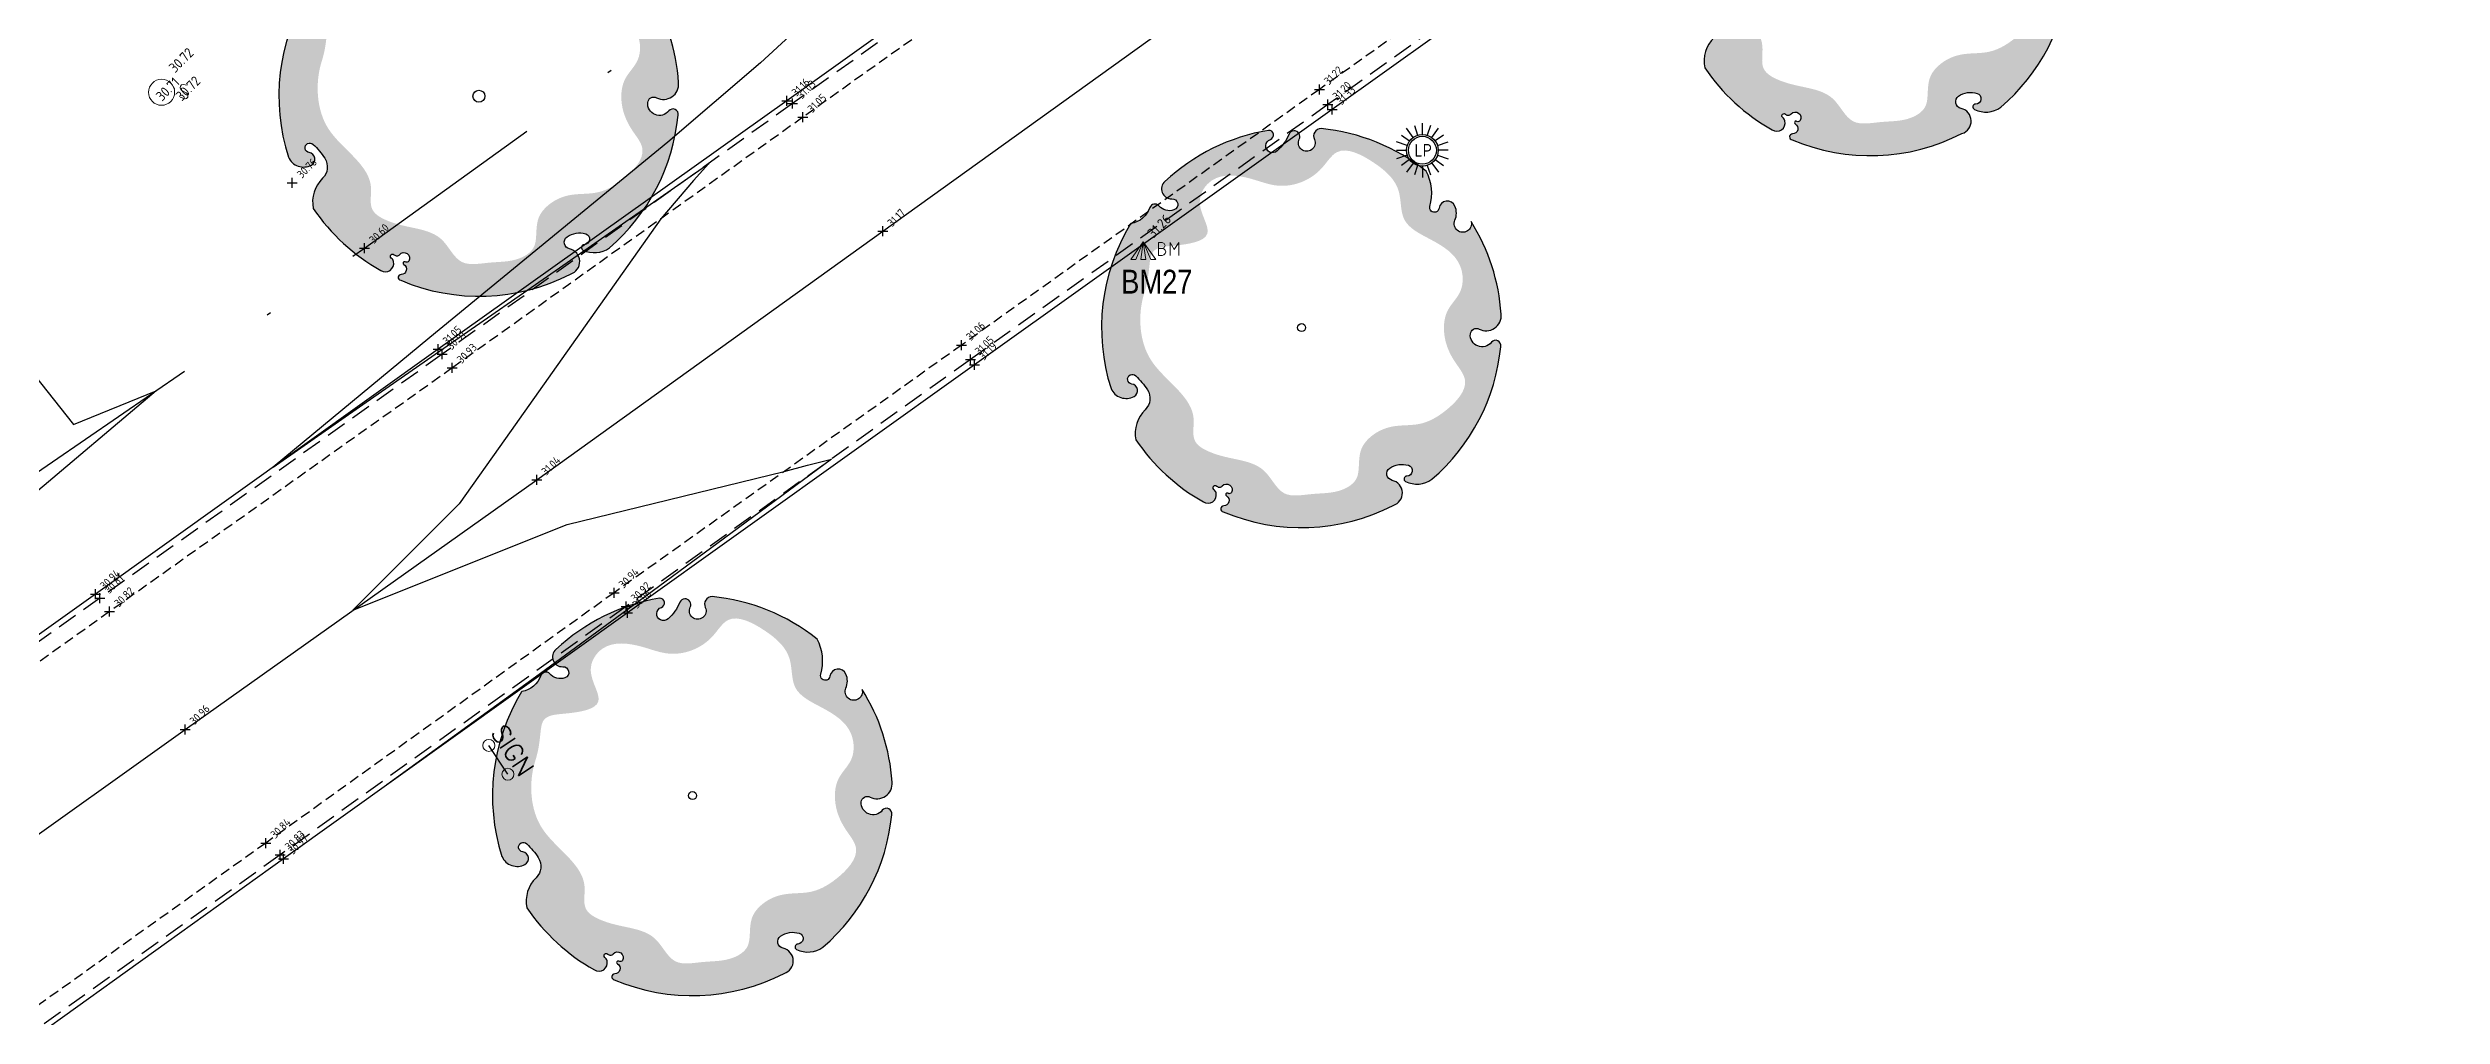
# Model space of a CAD drawing. Header units: metres. Extents: x 246075 to 247503, y 7418632 to 7419642.
# Drawn here: x 246626.3 to 246686.1, y 7418750 to 7418774.2 of the extents above; entities that cross this region are included whole.
import ezdxf
from ezdxf.enums import TextEntityAlignment as Align

# ---------------------------------------------------------------- set-up
doc = ezdxf.new("R2010")
doc.units = ezdxf.units.M
for name, pattern in [('DASHDOT', [10, 5, -2.5, 0, -2.5]), ('DASHED', [0.75, 0.5, -0.25]), ('HIDDEN', [0.375, 0.25, -0.125])]:
    doc.linetypes.add(name, pattern=pattern)
for name, color, linetype in [('-TEXT', 7, 'Continuous'), ('017_NAIL-L', 8, 'Continuous'), ('103_TOE_OF_BATTER', 37, 'DASHDOT'), ('103_TOE_OF_BATTER-L', 37, 'DASHDOT'), ('103_TOE_OF_BATTER-S', 37, 'DASHDOT'), ('104_EXISTING_SURFACE-L', 35, 'Continuous'), ('104_EXISTING_SURFACE-S', 35, 'Continuous'), ('201_SINGLE_TREE-H', 63, 'Continuous'), ('201_SINGLE_TREE-S', 96, 'Continuous'), ('408_BACK_OF_KERB', 10, 'Continuous'), ('408_BACK_OF_KERB-L', 10, 'Continuous'), ('408_BACK_OF_KERB-S', 10, 'Continuous'), ('418_LANE_LINE_SOLID', 53, 'Continuous'), ('418_LANE_LINE_SOLID-L', 53, 'Continuous'), ('418_LANE_LINE_SOLID-S', 53, 'Continuous'), ('503_SIGN', 89, 'Continuous'), ('EX-BENCHMARK', 7, 'Continuous'), ('EX-BENCHMARK_(SLS)', 8, 'Continuous'), ('EX-TRAFFIC_SIGN_(SLS)', 89, 'Continuous'), ('Surface_Contours_Major', 4, 'Continuous'), ('Surface_Contours_Minor', 253, 'Continuous')]:
    doc.layers.add(name, color=color, linetype=linetype)
for name, color, linetype, true_color in [('406_LIP_OF_KERB', 7, 'HIDDEN', 0xff4100), ('406_LIP_OF_KERB-L', 7, 'HIDDEN', 0xff4100), ('406_LIP_OF_KERB-S', 7, 'HIDDEN', 0xff4100), ('407_INVERT_OF_KERB', 7, 'DASHED', 0xff4100), ('407_INVERT_OF_KERB-L', 7, 'DASHED', 0xff4100), ('407_INVERT_OF_KERB-S', 7, 'DASHED', 0xff4100), ('741_SEWER_PIT-L', 7, 'Continuous', 0xfffd66), ('EX-LIGHT_(SLS)', 7, 'Continuous', 0xffa500), ('EX-SEWER_PIT_(SLS)', 7, 'Continuous', 0xfffd66)]:
    doc.layers.add(name, color=color, linetype=linetype, true_color=true_color)
doc.styles.add('BOLD', font='ARIALN.TTF')
doc.styles.add('ISO', font='iso.shx')
doc.styles.add('ISO2.5', font='isocp.shx', dxfattribs={"height": 2.5})
doc.styles.get("Standard").update_dxf_attribs({"font": 'SIMPLEX.shx'})

# ---------------------------------------------------------------- blocks, each defined once
blk = doc.blocks.new('BM')
at = {"color": 0, "linetype": 'Continuous', "lineweight": 13}
for p, q in [((0, 0), (-0.31, -0.437)), ((-0.186, -0.437), (0, 0)), ((0, 0), (-0.062, -0.437)), ((0, 0), (0.186, -0.437)), ((0.31, -0.437), (0, 0)), ((0, 0), (0.062, -0.437)), ((-0.31, -0.437), (-0.186, -0.437)), ((-0.062, -0.437), (0.062, -0.437)), ((0.186, -0.437), (0.31, -0.437)), ((0.472, -0.017), (0.383, -0.017)), ((0.383, -0.017), (0.383, -0.339)), ((0.472, -0.161), (0.383, -0.161)), ((0.383, -0.161), (0.389, -0.161)), ((0.383, -0.339), (0.472, -0.339)), ((0.383, -0.339), (0.389, -0.339)), ((0.522, -0.039), (0.472, -0.017)), ((0.472, -0.161), (0.522, -0.139)), ((0.516, -0.172), (0.472, -0.161)), ((0.472, -0.339), (0.516, -0.327)), ((0.549, -0.206), (0.516, -0.172)), ((0.516, -0.327), (0.549, -0.294)), ((0.544, -0.089), (0.522, -0.039)), ((0.522, -0.139), (0.544, -0.089)), ((0.56, -0.25), (0.549, -0.206)), ((0.549, -0.294), (0.56, -0.25)), ((0.671, -0.339), (0.671, -0.017)), ((0.671, -0.017), (0.776, -0.194)), ((0.776, -0.194), (0.887, -0.017)), ((0.887, -0.017), (0.887, -0.339))]:
    blk.add_line(p, q, dxfattribs=at)
blk = doc.blocks.new('CROSS')
at = {"color": 0, "linetype": 'Continuous'}
for p, q in [((-0.5, 0), (0.5, 0)), ((0, -0.5), (0, 0.5))]:
    blk.add_line(p, q, dxfattribs=at)
blk = doc.blocks.new('201C')
at = {"layer": '201_SINGLE_TREE-H', "transparency": 33554534}
h = blk.add_hatch(color=256, dxfattribs=at)
h.paths.add_polyline_path([(-0.3717, -0.3344, 0.222926), (0.0196, -0.4996, 0.770799), (0.0439, -0.4417, -0.650302), (0.0511, -0.4116, -0.234737), (0.0964, -0.4247, -0.847312), (0.0816, -0.4475, 0.78443), (0.0732, -0.4583, 0.276934), (0.1352, -0.4813, 0.193599), (0.4309, -0.2536, 0.800435), (0.4144, -0.2337, -0.75216), (0.3757, -0.1925, -0.528914), (0.4006, -0.1909, 0.594112), (0.4663, -0.1804, 0.123805), (0.4962, 0.0616, -1.41759), (0.4607, 0.0811, 0.206906), (0.4758, 0.1133, 0.759729), (0.4374, 0.1252, -1.073307), (0.4187, 0.1392, 0.194379), (0.4474, 0.2231, 0.144612), (0.2544, 0.4304, 0.53339), (0.2277, 0.4128, -1.592592), (0.1939, 0.4293, 1.030038), (0.1758, 0.4513, -0.10361), (0.1314, 0.4262, -1.238487), (0.1282, 0.4593, 0.884725), (0.1336, 0.4818, 0.147549), (-0.1551, 0.4753, 0.71725), (-0.1579, 0.4291, -0.864032), (-0.1646, 0.4015, -0.310704), (-0.1946, 0.4266, 0.58143), (-0.2167, 0.4321, -0.281558), (-0.2766, 0.4162), (-0.2775, 0.4159, 0.217121), (-0.4959, 0.0634), (-0.4959, 0.0634, 0.440011), (-0.4522, 0.021, 0.723973), (-0.4442, 0.0516, -1.384648), (-0.4262, 0.0659, -0.051107), (-0.4149, 0.0223, -0.361502), (-0.441, -0.0208, 0.256822), (-0.4937, -0.0791, 0.116166), (-0.4065, -0.2911, 0.67803), (-0.3682, -0.2843, 0.170035), (-0.3696, -0.274, -1.054701), (-0.3596, -0.2696, 0.431903), (-0.3468, -0.2749, -0.910728), (-0.3329, -0.2993, -0.42046), (-0.3418, -0.2976, 1.007885), (-0.3479, -0.3018, -0.766634), (-0.3646, -0.3216, 0.938602), (-0.3717, -0.3344)])
edge = h.paths.add_edge_path(flags=16)
edge.add_spline(control_points=[(-0.3177, 0.2468), (-0.303, 0.2628), (-0.2856, 0.2893), (-0.256, 0.3411), (-0.1928, 0.3155), (-0.0921, 0.286), (-0.1162, 0.3941), (-0.0359, 0.4462), (0.0392, 0.3985), (0.1028, 0.3299), (0.1957, 0.3214), (0.2784, 0.3804), (0.3442, 0.2961), (0.3785, 0.2147), (0.3303, 0.1307), (0.3915, 0.0592), (0.4378, -0.0139), (0.4055, -0.0919), (0.3459, -0.1091), (0.3102, -0.1666), (0.3057, -0.2282), (0.3286, -0.3091), (0.2408, -0.3447), (0.1647, -0.3496), (0.103, -0.3142), (0.0463, -0.3153), (0.0047, -0.3356), (-0.0139, -0.3682), (-0.0327, -0.4069), (-0.0927, -0.4151), (-0.1463, -0.3868), (-0.23, -0.3665), (-0.2245, -0.2773), (-0.2864, -0.2294), (-0.3344, -0.1941), (-0.3737, -0.1409), (-0.3276, -0.0866), (-0.344, -0.0009), (-0.3866, 0.0828), (-0.3665, 0.1796), (-0.3359, 0.2271), (-0.3177, 0.2468)], knot_values=[0, 0, 0, 0, 0.064972, 0.101243, 0.15652, 0.245586, 0.324463, 0.387907, 0.486094, 0.554514, 0.671826, 0.728629, 0.823661, 0.919885, 0.989953, 1.075257, 1.171704, 1.23593, 1.293575, 1.346478, 1.426142, 1.479146, 1.570817, 1.644481, 1.712561, 1.774901, 1.807, 1.846291, 1.885582, 1.928182, 2.007036, 2.074591, 2.151638, 2.226455, 2.293426, 2.340744, 2.397548, 2.47317, 2.587294, 2.673595, 2.754259, 2.754259, 2.754259, 2.754259], degree=3, periodic=0)
at = {"layer": '201_SINGLE_TREE-S'}
blk.add_lwpolyline([(-0.3717, -0.3344, 0.222926), (0.0196, -0.4996, 0.770799), (0.0439, -0.4417, -0.650302), (0.0511, -0.4116, -0.234737), (0.0964, -0.4247, -0.847312), (0.0816, -0.4475, 0.78443), (0.0732, -0.4583, 0.276934), (0.1352, -0.4813, 0.193599), (0.4309, -0.2536, 0.800435), (0.4144, -0.2337, -0.75216), (0.3757, -0.1925, -0.528914), (0.4006, -0.1909, 0.594112), (0.4663, -0.1804, 0.123805), (0.4962, 0.0616, -1.41759), (0.4607, 0.0811, 0.206906), (0.4758, 0.1133, 0.759729), (0.4374, 0.1252, -1.073307), (0.4187, 0.1392, 0.194379), (0.4474, 0.2231, 0.144612), (0.2544, 0.4304, 0.53339), (0.2277, 0.4128, -1.592592), (0.1939, 0.4293, 1.030038), (0.1758, 0.4513, -0.10361), (0.1314, 0.4262, -1.238487), (0.1282, 0.4593, 0.884725), (0.1336, 0.4818, 0.147549), (-0.1551, 0.4753, 0.71725), (-0.1579, 0.4291, -0.864032), (-0.1646, 0.4015, -0.310704), (-0.1946, 0.4266, 0.58143), (-0.2167, 0.4321, -0.281558), (-0.2766, 0.4162), (-0.2775, 0.4159, 0.217121), (-0.4959, 0.0634), (-0.4959, 0.0634, 0.440011), (-0.4522, 0.021, 0.723973), (-0.4442, 0.0516, -1.384648), (-0.4262, 0.0659, -0.051107), (-0.4149, 0.0223, -0.361502), (-0.441, -0.0208, 0.256822), (-0.4937, -0.0791, 0.116166), (-0.4065, -0.2911, 0.67803), (-0.3682, -0.2843, 0.170035), (-0.3696, -0.274, -1.054701), (-0.3596, -0.2696, 0.431903), (-0.3468, -0.2749, -0.910728), (-0.3329, -0.2993, -0.42046), (-0.3418, -0.2976, 1.007885), (-0.3479, -0.3018, -0.766634), (-0.3646, -0.3216, 0.938602), (-0.3717, -0.3344)], format="xyb", dxfattribs=at)
blk = doc.blocks.new('201T')
at = {"layer": '201_SINGLE_TREE-S'}
blk.add_circle((0, 0), 0.5, dxfattribs=at)
blk = doc.blocks.new('LP')
at = {"layer": 'EX-LIGHT_(SLS)', "color": 0}
for p, q in [((-0.2, 0.616), (-0.122, 0.377)), ((0, 0.396), (0, 0.681)), ((0.2, 0.616), (0.122, 0.377)), ((-0.377, 0.122), (-0.647, 0.21)), ((-0.647, 0), (-0.396, 0)), ((-0.524, 0.381), (-0.32, 0.233)), ((-0.233, 0.32), (-0.4, 0.551)), ((0.233, 0.32), (0.4, 0.551)), ((0.524, 0.381), (0.32, 0.233)), ((0.377, 0.122), (0.647, 0.21)), ((-0.377, -0.122), (-0.647, -0.21)), ((-0.32, -0.233), (-0.524, -0.381)), ((-0.233, -0.32), (-0.4, -0.551)), ((-0.122, -0.377), (-0.2, -0.616)), ((0, -0.396), (0, -0.681)), ((0.122, -0.377), (0.2, -0.616)), ((0.233, -0.32), (0.4, -0.551)), ((0.32, -0.233), (0.524, -0.381)), ((0.377, -0.122), (0.647, -0.21)), ((0.647, 0), (0.396, 0))]:
    blk.add_line(p, q, dxfattribs=at)
for radius in [0.396, 0.349]:
    blk.add_circle((0, 0), radius, dxfattribs=at)
at = {"layer": 'EX-LIGHT_(SLS)', "color": 0, "style": 'ISO'}
blk.add_text('LP', height=0.315, dxfattribs=at).set_placement((0.02, 0), align=Align.MIDDLE_CENTER)
blk = doc.blocks.new('SEWA')
at = {"color": 0, "linetype": 'Continuous', "lineweight": 13}
for p, q in [((0.471, 0.153), (0.46, 0.114)), ((0.46, 0.114), (0.477, 0.07)), ((0.499, 0.186), (0.471, 0.153)), ((0.477, 0.07), (0.504, 0.042)), ((0.543, 0.197), (0.499, 0.186)), ((0.504, 0.042), (0.615, -0.013)), ((0.643, 0.175), (0.543, 0.197)), ((0.46, -0.124), (0.582, -0.163)), ((0.582, -0.163), (0.621, -0.152)), ((0.582, -0.163), (0.587, -0.163)), ((0.615, -0.013), (0.621, -0.013)), ((0.648, -0.041), (0.615, -0.013)), ((0.615, -0.013), (0.621, -0.013)), ((0.621, -0.152), (0.654, -0.124)), ((0.659, -0.08), (0.648, -0.041)), ((0.654, -0.124), (0.659, -0.08))]:
    blk.add_line(p, q, dxfattribs=at)
blk.add_circle((0, 0), 0.325, dxfattribs=at)
blk = doc.blocks.new('SPD')
at = {"color": 0, "linetype": 'Continuous', "lineweight": 13}
blk.add_circle((0, 0), 0.15, dxfattribs=at)

msp = doc.modelspace()

# ---------------------------------------------------------------- linework, layer by layer
at = {"layer": '103_TOE_OF_BATTER'}
msp.add_lwpolyline([(246551.232, 7418711.778), (246559.03, 7418716.094), (246567.908, 7418722.08), (246576.661, 7418728.452), (246585.422, 7418734.498), (246593.946, 7418740.59), (246597.434, 7418742.946), (246601.287, 7418745.471), (246607.841, 7418750.535), (246615.992, 7418756.199), (246625.601, 7418763.246), (246634.223, 7418769.149), (246642.945, 7418775.443), (246651.209, 7418781.527), (246661.762, 7418788.969), (246662.068, 7418789.398), (246662.464, 7418789.66), (246670.725, 7418795.494), (246679.955, 7418801.462), (246688.91, 7418807.373)], dxfattribs=at)
at = {"layer": '406_LIP_OF_KERB'}
for p, q in [((246668.002, 7418780.195), (246658.088, 7418773.117)), ((246654.007, 7418778.712), (246645.179, 7418772.422)), ((246658.088, 7418773.117), (246649.146, 7418766.726)), ((246645.179, 7418772.422), (246636.417, 7418766.155)), ((246649.146, 7418766.726), (246640.46, 7418760.536)), ((246636.417, 7418766.155), (246627.85, 7418760.064)), ((246640.46, 7418760.536), (246631.757, 7418754.28)), ((246627.85, 7418760.064), (246617.988, 7418753.03)), ((246631.757, 7418754.28), (246622.193, 7418747.459))]:
    msp.add_line(p, q, dxfattribs=at)
at = {"layer": '407_INVERT_OF_KERB'}
for p, q in [((246668.306, 7418779.888), (246658.303, 7418772.737)), ((246653.764, 7418779.065), (246644.92, 7418772.764)), ((246644.92, 7418772.764), (246636.164, 7418766.496)), ((246658.303, 7418772.737), (246649.365, 7418766.366)), ((246636.164, 7418766.496), (246627.612, 7418760.403)), ((246649.365, 7418766.366), (246640.764, 7418760.195)), ((246627.612, 7418760.403), (246617.742, 7418753.377)), ((246640.764, 7418760.195), (246632.117, 7418753.982)), ((246632.117, 7418753.982), (246622.387, 7418747.018))]:
    msp.add_line(p, q, dxfattribs=at)
at = {"layer": '408_BACK_OF_KERB'}
for p, q in [((246668.42, 7418779.774), (246658.407, 7418772.616)), ((246653.664, 7418779.194), (246644.782, 7418772.834)), ((246644.782, 7418772.834), (246636.064, 7418766.623)), ((246658.407, 7418772.616), (246649.466, 7418766.236)), ((246636.064, 7418766.623), (246627.497, 7418760.503)), ((246649.466, 7418766.236), (246640.799, 7418760.03)), ((246627.497, 7418760.503), (246617.66, 7418753.483)), ((246640.799, 7418760.03), (246632.2, 7418753.884)), ((246632.2, 7418753.884), (246622.467, 7418746.907))]:
    msp.add_line(p, q, dxfattribs=at)
at = {"layer": '418_LANE_LINE_SOLID'}
for p, q in [((246647.174, 7418769.572), (246655.903, 7418775.848)), ((246638.529, 7418763.359), (246647.174, 7418769.572)), ((246629.738, 7418757.122), (246638.529, 7418763.359)), ((246619.93, 7418750.106), (246629.738, 7418757.122))]:
    msp.add_line(p, q, dxfattribs=at)
at = {"layer": '503_SIGN'}
msp.add_line((246637.81, 7418755.998), (246637.331, 7418756.721), dxfattribs=at)
at = {"layer": 'Surface_Contours_Major', "elevation": 31}
msp.add_lwpolyline([(246648.418, 7418777.751), (246644.118, 7418773.779), (246641.807, 7418771.796), (246635.853, 7418766.914), (246631.943, 7418763.679), (246634.267, 7418765.301), (246636.101, 7418766.577), (246639.288, 7418768.794), (246642.83, 7418771.269), (246642.446, 7418770.842), (246641.629, 7418769.883), (246637.749, 7418764.393), (246636.588, 7418762.76), (246633.936, 7418760.1), (246639.292, 7418762.245), (246644.716, 7418763.569), (246645.297, 7418763.727), (246645.892, 7418763.874), (246643.22, 7418761.9), (246640.784, 7418760.104), (246638.496, 7418758.425), (246634.786, 7418755.732)], dxfattribs=at)
at = {"layer": 'Surface_Contours_Minor', "elevation": 30.5}
msp.add_lwpolyline([(246620.895, 7418772.384), (246626.952, 7418764.739), (246629.015, 7418765.583), (246625.841, 7418762.9)], dxfattribs=at)

# ---------------------------------------------------------------- block references
at = {"layer": '103_TOE_OF_BATTER-S', "xscale": 0.25, "yscale": 0.25, "zscale": 0.25}
msp.add_blockref('CROSS', (246634.223, 7418769.149), dxfattribs=at)
at = {"layer": '104_EXISTING_SURFACE-S', "xscale": 0.25, "yscale": 0.25, "zscale": 0.25}
msp.add_blockref('CROSS', (246632.42, 7418770.783), dxfattribs=at)
at = {"layer": '201_SINGLE_TREE-S', "rotation": 25}
for name, p, xscale, yscale, zscale in [('201C', (246649.779, 7418783.637), 16, 16, 16), ('201C', (246671.859, 7418776.461), 10, 10, 10), ('201C', (246637.084, 7418772.947), 10, 10, 10), ('201C', (246657.643, 7418767.163), 10, 10, 10), ('201T', (246637.084, 7418772.947), 0.3, 0.3, 0.3), ('201C', (246620.231, 7418762.343), 10, 10, 10), ('201T', (246657.643, 7418767.163), 0.2, 0.2, 0.2), ('201C', (246642.422, 7418755.466), 10, 10, 10), ('201T', (246642.422, 7418755.466), 0.2, 0.2, 0.2)]:
    msp.add_blockref(name, p, dxfattribs=dict(at, xscale=xscale, yscale=yscale, zscale=zscale))
at = {"layer": '406_LIP_OF_KERB-S', "xscale": 0.25, "yscale": 0.25, "zscale": 0.25}
for p in [(246658.088, 7418773.117), (246645.179, 7418772.422), (246649.146, 7418766.726), (246636.417, 7418766.155), (246640.46, 7418760.536), (246627.85, 7418760.064), (246631.757, 7418754.28)]:
    msp.add_blockref('CROSS', p, dxfattribs=at)
at = {"layer": '407_INVERT_OF_KERB-S', "xscale": 0.25, "yscale": 0.25, "zscale": 0.25}
for p in [(246644.92, 7418772.764), (246658.303, 7418772.737), (246636.164, 7418766.496), (246649.365, 7418766.366), (246627.612, 7418760.403), (246640.764, 7418760.195), (246632.117, 7418753.982)]:
    msp.add_blockref('CROSS', p, dxfattribs=at)
at = {"layer": '408_BACK_OF_KERB-S', "xscale": 0.25, "yscale": 0.25, "zscale": 0.25}
for p in [(246644.782, 7418772.834), (246658.407, 7418772.616), (246636.064, 7418766.623), (246649.466, 7418766.236), (246627.497, 7418760.503), (246640.799, 7418760.03), (246632.2, 7418753.884)]:
    msp.add_blockref('CROSS', p, dxfattribs=at)
at = {"layer": '418_LANE_LINE_SOLID-S', "xscale": 0.25, "yscale": 0.25, "zscale": 0.25}
for p in [(246647.174, 7418769.572), (246638.529, 7418763.359), (246629.738, 7418757.122)]:
    msp.add_blockref('CROSS', p, dxfattribs=at)
at = {"layer": 'EX-BENCHMARK_(SLS)'}
msp.add_blockref('BM', (246653.687, 7418769.306), dxfattribs=at)
at = {"layer": 'EX-LIGHT_(SLS)'}
msp.add_blockref('LP', (246660.663, 7418771.596), dxfattribs=at)
at = {"layer": 'EX-SEWER_PIT_(SLS)', "lineweight": 30}
msp.add_blockref('SEWA', (246629.153, 7418773.045), dxfattribs=at)
at = {"layer": 'EX-TRAFFIC_SIGN_(SLS)', "lineweight": 30}
for p in [(246637.331, 7418756.721), (246637.81, 7418755.998)]:
    msp.add_blockref('SPD', p, dxfattribs=at)

# ---------------------------------------------------------------- texts
at = {"layer": '-TEXT'}
msp.add_text('SIGN', height=0.45, rotation=303.49581, dxfattribs=at).set_placement((246637.738, 7418756.47), align=Align.CENTER)
at = {"layer": '017_NAIL-L', "style": 'ISO2.5'}
msp.add_text('31.26', height=0.25, rotation=45, dxfattribs=at).set_placement((246653.855, 7418769.474), align=Align.MIDDLE_LEFT)
at = {"layer": '103_TOE_OF_BATTER-L', "style": 'ISO2.5'}
msp.add_text('30.60', height=0.2, rotation=45, dxfattribs=at).set_placement((246634.391, 7418769.316), align=Align.MIDDLE_LEFT)
at = {"layer": '104_EXISTING_SURFACE-L', "style": 'ISO2.5'}
msp.add_text('30.76', height=0.2, rotation=45, dxfattribs=at).set_placement((246632.587, 7418770.951), align=Align.MIDDLE_LEFT)
at = {"layer": '406_LIP_OF_KERB-L', "style": 'ISO2.5'}
for s, p in [('31.22', (246658.255, 7418773.285)), ('31.05', (246645.346, 7418772.589)), ('31.06', (246649.313, 7418766.893)), ('30.93', (246636.585, 7418766.322)), ('30.94', (246640.627, 7418760.704)), ('30.82', (246628.017, 7418760.232)), ('30.84', (246631.924, 7418754.448))]:
    msp.add_text(s, height=0.2, rotation=45, dxfattribs=at).set_placement(p, align=Align.MIDDLE_LEFT)
at = {"layer": '407_INVERT_OF_KERB-L', "style": 'ISO2.5'}
for s, p in [('31.03', (246645.087, 7418772.932)), ('31.20', (246658.47, 7418772.905)), ('30.91', (246636.331, 7418766.663)), ('31.05', (246649.532, 7418766.533)), ('30.81', (246627.779, 7418760.571)), ('30.92', (246640.931, 7418760.363)), ('30.83', (246632.284, 7418754.149))]:
    msp.add_text(s, height=0.2, rotation=45, dxfattribs=at).set_placement(p, align=Align.MIDDLE_LEFT)
at = {"layer": '408_BACK_OF_KERB-L', "style": 'ISO2.5'}
for s, p in [('31.16', (246644.95, 7418773.001)), ('31.33', (246658.574, 7418772.783)), ('31.05', (246636.231, 7418766.791)), ('31.19', (246649.634, 7418766.403)), ('30.94', (246627.665, 7418760.67)), ('31.06', (246640.967, 7418760.197)), ('30.97', (246632.367, 7418754.051))]:
    msp.add_text(s, height=0.2, rotation=45, dxfattribs=at).set_placement(p, align=Align.MIDDLE_LEFT)
at = {"layer": '418_LANE_LINE_SOLID-L', "style": 'ISO2.5'}
for s, p in [('31.17', (246647.342, 7418769.739)), ('31.04', (246638.697, 7418763.526)), ('30.96', (246629.905, 7418757.289))]:
    msp.add_text(s, height=0.2, rotation=45, dxfattribs=at).set_placement(p, align=Align.MIDDLE_LEFT)
at = {"layer": '741_SEWER_PIT-L', "style": 'ISO'}
for s, p in [('30.72', (246629.4, 7418773.605)), ('30.71', (246629.076, 7418772.894)), ('30.72', (246629.571, 7418772.899))]:
    msp.add_text(s, height=0.25, rotation=45, dxfattribs=at).set_placement(p, align=Align.MIDDLE_LEFT)
at = {"layer": 'EX-BENCHMARK', "color": 2, "style": 'BOLD'}
msp.add_text('BM27', height=0.595, dxfattribs=at).set_placement((246654.025, 7418768.316), align=Align.MIDDLE)

doc.saveas('drawing.dxf')
